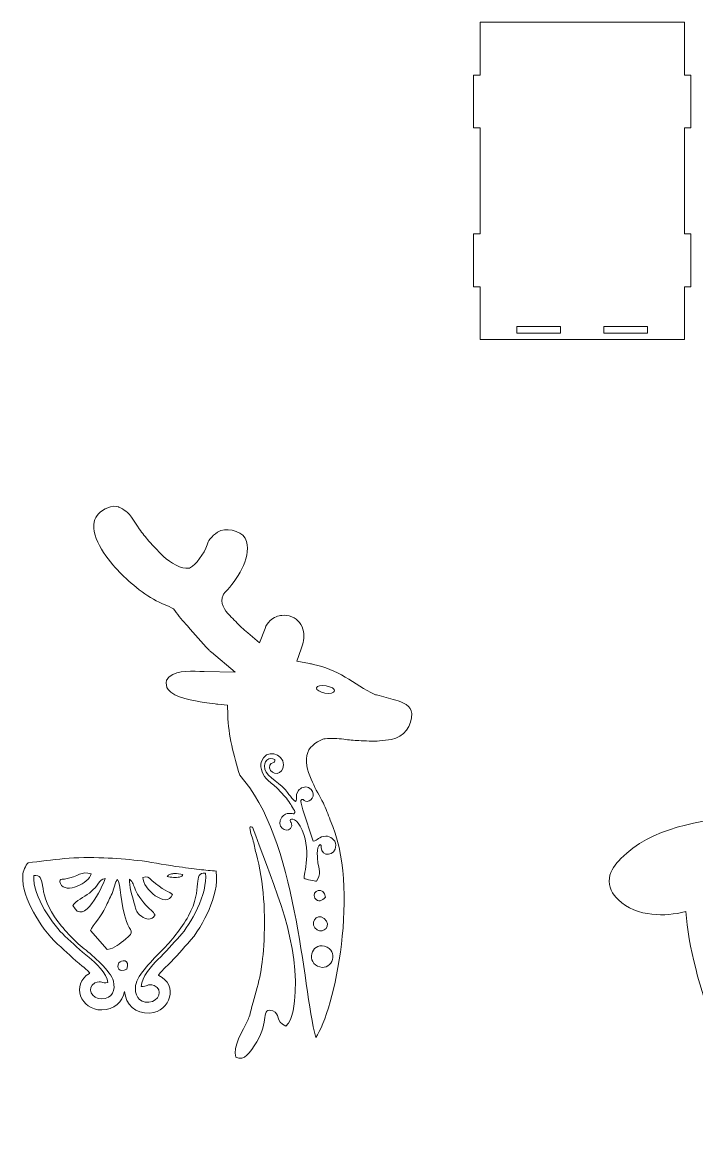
# Model space of a CAD drawing. Header units: centimetres. Extents: x -33.5 to 31.5, y -26.2 to 24.8.
# Drawn here: x -33.5 to -2.5, y -26.2 to 24.8 of the extents above; entities that cross this region are included whole.
import ezdxf

# ---------------------------------------------------------------- set-up
doc = ezdxf.new("R2010")
doc.units = ezdxf.units.CM
doc.header["$MEASUREMENT"] = 0
doc.layers.add('layer 1', color=7, linetype='Continuous')

msp = doc.modelspace()

# ---------------------------------------------------------------- linework, layer by layer
at = {"layer": 'layer 1', "color": 250, "lineweight": 9}
for points, knots in [([(-12.44376, 17.52806), (-12.44376, 17.52806), (-12.44375, 15.09473), (-12.44375, 15.09473), (-12.44375, 15.09473), (-12.44375, 15.09473), (-12.74375, 15.09473), (-12.74375, 15.09473), (-12.74375, 15.09473), (-12.74375, 15.09473), (-12.74375, 12.66139), (-12.74375, 12.66139), (-12.74375, 12.66139), (-12.74375, 12.66139), (-12.44375, 12.66139), (-12.44375, 12.66139), (-12.44375, 12.66139), (-12.44375, 12.66139), (-12.44375, 10.22806), (-12.44375, 10.22806), (-12.44375, 10.22806), (-12.44375, 10.22806), (-3.04375, 10.22808), (-3.04375, 10.22808), (-3.04375, 10.22808), (-3.04375, 10.22808), (-3.04376, 12.66141), (-3.04376, 12.66141), (-3.04376, 12.66141), (-3.04376, 12.66141), (-2.74376, 12.66141), (-2.74376, 12.66141), (-2.74376, 12.66141), (-2.74376, 12.66141), (-2.74377, 15.09475), (-2.74377, 15.09475), (-2.74377, 15.09475), (-2.74377, 15.09475), (-3.04377, 15.09474), (-3.04377, 15.09474), (-3.04377, 15.09474), (-3.04377, 15.09474), (-3.04377, 17.52808), (-3.04377, 17.52808), (-3.04377, 17.52808), (-3.04377, 17.52808), (-3.04378, 19.96141), (-3.04378, 19.96141), (-3.04378, 19.96141), (-3.04378, 19.96141), (-2.74378, 19.96141), (-2.74378, 19.96141), (-2.74378, 19.96141), (-2.74378, 19.96141), (-2.74378, 22.39475), (-2.74378, 22.39475), (-2.74378, 22.39475), (-2.74378, 22.39475), (-3.04378, 22.39474), (-3.04378, 22.39474), (-3.04378, 22.39474), (-3.04378, 22.39474), (-3.04378, 24.82808), (-3.04378, 24.82808), (-3.04378, 24.82808), (-3.04378, 24.82808), (-12.44378, 24.82806), (-12.44378, 24.82806), (-12.44378, 24.82806), (-12.44378, 24.82806), (-12.44377, 22.39473), (-12.44377, 22.39473), (-12.44377, 22.39473), (-12.44377, 22.39473), (-12.74377, 22.39473), (-12.74377, 22.39473), (-12.74377, 22.39473), (-12.74377, 22.39473), (-12.74376, 19.96139), (-12.74376, 19.96139), (-12.74376, 19.96139), (-12.74376, 19.96139), (-12.44376, 19.96139), (-12.44376, 19.96139), (-12.44376, 19.96139), (-12.44376, 19.96139), (-12.44376, 17.52806), (-12.44376, 17.52806)], [0, 0, 0, 0, 0.04347826, 0.04347826, 0.04347826, 0.04347826, 0.08695652, 0.08695652, 0.08695652, 0.08695652, 0.13043478, 0.13043478, 0.13043478, 0.13043478, 0.17391304, 0.17391304, 0.17391304, 0.17391304, 0.2173913, 0.2173913, 0.2173913, 0.2173913, 0.26086957, 0.26086957, 0.26086957, 0.26086957, 0.30434783, 0.30434783, 0.30434783, 0.30434783, 0.34782609, 0.34782609, 0.34782609, 0.34782609, 0.39130435, 0.39130435, 0.39130435, 0.39130435, 0.43478261, 0.43478261, 0.43478261, 0.43478261, 0.47826087, 0.47826087, 0.47826087, 0.47826087, 0.52173913, 0.52173913, 0.52173913, 0.52173913, 0.56521739, 0.56521739, 0.56521739, 0.56521739, 0.60869565, 0.60869565, 0.60869565, 0.60869565, 0.65217391, 0.65217391, 0.65217391, 0.65217391, 0.69565217, 0.69565217, 0.69565217, 0.69565217, 0.73913043, 0.73913043, 0.73913043, 0.73913043, 0.7826087, 0.7826087, 0.7826087, 0.7826087, 0.82608696, 0.82608696, 0.82608696, 0.82608696, 0.86956522, 0.86956522, 0.86956522, 0.86956522, 0.91304348, 0.91304348, 0.91304348, 0.91304348, 1, 1, 1, 1]), ([(-10.74374, 10.52807), (-10.74374, 10.52807), (-8.74375, 10.52807), (-8.74375, 10.52807), (-8.74375, 10.52807), (-8.74375, 10.52807), (-8.74375, 10.82807), (-8.74375, 10.82807), (-8.74375, 10.82807), (-8.74375, 10.82807), (-10.74375, 10.82807), (-10.74375, 10.82807), (-10.74375, 10.82807), (-10.74375, 10.82807), (-10.74374, 10.52807), (-10.74374, 10.52807)], [0, 0, 0, 0, 0.2, 0.2, 0.2, 0.2, 0.4, 0.4, 0.4, 0.4, 0.6, 0.6, 0.6, 0.6, 1, 1, 1, 1]), ([(-6.74375, 10.52806), (-6.74375, 10.52806), (-4.74375, 10.52808), (-4.74375, 10.52808), (-4.74375, 10.52808), (-4.74375, 10.52808), (-4.74376, 10.82808), (-4.74376, 10.82808), (-4.74376, 10.82808), (-4.74376, 10.82808), (-6.74375, 10.82807), (-6.74375, 10.82807), (-6.74375, 10.82807), (-6.74375, 10.82807), (-6.74375, 10.52806), (-6.74375, 10.52806)], [0, 0, 0, 0, 0.2, 0.2, 0.2, 0.2, 0.4, 0.4, 0.4, 0.4, 0.6, 0.6, 0.6, 0.6, 1, 1, 1, 1]), ([(6.67575, -12.25401), (6.83047, -12.12455), (6.95753, -11.96422), (7.04292, -11.76282), (7.04292, -11.76282), (7.4646, -10.7684), (7.624, -8.9927), (7.31674, -8.00095), (7.31674, -8.00095), (7.01383, -7.02327), (6.77253, -6.09184), (6.74458, -5.08666), (6.74458, -5.08666), (6.74458, -5.08666), (6.6144, -5.07478), (6.6144, -5.07478), (6.6144, -5.07478), (6.4425, -5.05892), (6.26001, -5.02668), (6.08765, -5.00301), (6.08765, -5.00301), (5.48133, -4.91987), (4.45715, -4.72697), (4.08948, -4.19787), (4.08948, -4.19787), (3.91805, -3.95118), (3.88117, -3.66173), (3.94436, -3.37206), (3.94436, -3.37206), (3.97631, -3.22567), (4.11405, -3.03629), (4.22845, -2.94241), (4.22845, -2.94241), (4.78722, -2.48381), (5.50129, -2.56876), (6.16682, -2.58381), (6.16682, -2.58381), (6.11357, -2.53887), (6.06318, -2.49673), (6.00884, -2.43619), (6.00884, -2.43619), (5.67694, -2.06636), (5.34076, -1.69807), (5.01065, -1.32188), (5.01065, -1.32188), (4.80372, -1.08603), (4.57818, -0.8324), (4.39618, -0.57635), (4.39618, -0.57635), (4.32074, -0.52876), (4.09817, -0.45411), (4.01855, -0.4208), (4.01855, -0.4208), (2.56132, 0.1886), (-0.43213, 2.97531), (0.92597, 4.50398), (0.92597, 4.50398), (1.26171, 4.88194), (1.93838, 5.15086), (2.42138, 4.94997), (2.42138, 4.94997), (2.53142, 4.9095), (2.70094, 4.79549), (2.80558, 4.73579), (2.80558, 4.73579), (3.13648, 4.5471), (3.40724, 4.00355), (3.63499, 3.69589), (3.63499, 3.69589), (3.77148, 3.5115), (3.9255, 3.34218), (4.06773, 3.16251), (4.06773, 3.16251), (4.06773, 3.16251), (4.55286, 2.65951), (4.55286, 2.65951), (4.55286, 2.65951), (4.69687, 2.51027), (5.1318, 2.17925), (5.33386, 2.17308), (5.33386, 2.17308), (5.51987, 2.29985), (5.80777, 2.78558), (5.85314, 2.98745), (5.85314, 2.98745), (5.93114, 3.33449), (6.42646, 3.75125), (6.74702, 3.87541), (6.74702, 3.87541), (6.76522, 3.88247), (6.78103, 3.8877), (6.79985, 3.89291), (6.79985, 3.89291), (7.49118, 4.08442), (8.43904, 3.73721), (8.60614, 3.01268), (8.60614, 3.01268), (8.842, 1.99003), (8.17883, 0.94131), (7.49386, 0.21916), (7.49386, 0.21916), (7.38058, 0.09974), (7.87819, -0.33409), (7.98196, -0.4435), (7.98196, -0.4435), (8.0713, -0.53773), (8.28483, -0.75331), (8.48794, -0.92438), (8.48794, -0.92438), (8.56805, -0.71264), (8.67779, -0.52939), (8.84651, -0.37274), (8.84651, -0.37274), (8.97768, -0.25092), (9.13164, -0.15641), (9.29867, -0.09235), (9.29867, -0.09235), (9.42266, -0.0448), (9.55296, -0.01434), (9.68509, -0.00135), (9.68509, -0.00135), (9.91605, 0.02135), (10.15172, -0.00947), (10.36811, -0.09377), (10.36811, -0.09377), (10.83552, -0.27588), (11.1459, -0.67551), (11.22628, -1.16875), (11.22628, -1.16875), (11.28376, -1.52148), (11.22104, -1.88057), (11.09726, -2.2191), (11.09726, -2.2191), (11.16687, -2.23254), (11.23634, -2.24702), (11.30584, -2.26301), (11.30584, -2.26301), (11.87316, -2.39364), (12.39957, -2.60955), (12.90104, -2.90536), (12.90104, -2.90536), (13.3164, -3.15035), (13.7835, -3.48219), (14.20958, -3.67282), (14.20958, -3.67282), (14.51102, -3.74584), (14.81034, -3.82856), (15.10808, -3.91526), (15.10808, -3.91526), (15.62228, -4.06497), (15.68631, -4.15166), (16.0462, -4.49082), (16.0462, -4.49082), (16.19013, -4.62646), (16.25, -4.81279), (16.21257, -5.00379), (16.21257, -5.00379), (16.23279, -5.79357), (15.67147, -6.59575), (14.84282, -6.70234), (14.84282, -6.70234), (14.84282, -6.70234), (14.29304, -6.77305), (14.29304, -6.77305), (14.29304, -6.77305), (14.01363, -6.80886), (13.56007, -6.77016), (13.26191, -6.76678), (13.26191, -6.76678), (12.77656, -6.76121), (12.29167, -6.61709), (11.77744, -6.67658), (11.77744, -6.67658), (11.62104, -6.72926), (11.4112, -6.86987), (11.37726, -7.04137), (11.37726, -7.04137), (11.32208, -7.32067), (11.48015, -7.71108), (11.59621, -7.95854), (11.59621, -7.95854), (11.7475, -8.28113), (11.91496, -8.59465), (12.09105, -8.90428), (12.09105, -8.90428), (14.31444, -13.82059), (12.7477, -20.15259), (9.10606, -26.08876), (9.10606, -26.08876), (8.50802, -26.06576), (7.90999, -26.04276), (7.31196, -26.01976), (7.31196, -26.01976), (7.77982, -23.27709), (7.51527, -22.25657), (5.01883, -22.19151), (5.01883, -22.19151), (1.83629, -22.1086), (2.50542, -23.88894), (2.61964, -26.15778), (2.61964, -26.15778), (1.92959, -26.13477), (1.23956, -26.11177), (0.54951, -26.08876), (0.54951, -26.08876), (-0.81674, -24.12297), (-2.75792, -19.21135), (-2.98303, -16.07773), (-2.98303, -16.07773), (-3.48589, -16.20167), (-4.02475, -16.25448), (-4.5375, -16.19972), (-4.5375, -16.19972), (-5.0904, -16.14068), (-5.68281, -15.93817), (-6.08395, -15.53902), (-6.08395, -15.53902), (-6.3567, -15.26764), (-6.5466, -14.9329), (-6.49508, -14.53577), (-6.49508, -14.53577), (-6.44732, -14.16766), (-6.21169, -13.8979), (-5.96619, -13.64051), (-5.96619, -13.64051), (-4.59408, -12.20198), (-2.28025, -11.87783), (-0.38851, -11.69983), (-0.38851, -11.69983), (0.75171, -11.5917), (2.34658, -11.64062), (3.4763, -11.82505), (3.4763, -11.82505), (4.04147, -11.91732), (4.60465, -12.01405), (5.1716, -12.09626), (5.1716, -12.09626), (5.47587, -12.14037), (6.25963, -12.21513), (6.67575, -12.25401)], [0, 0, 0, 0, 0.01639344, 0.01639344, 0.01639344, 0.01639344, 0.03278689, 0.03278689, 0.03278689, 0.03278689, 0.04918033, 0.04918033, 0.04918033, 0.04918033, 0.06557377, 0.06557377, 0.06557377, 0.06557377, 0.08196721, 0.08196721, 0.08196721, 0.08196721, 0.09836066, 0.09836066, 0.09836066, 0.09836066, 0.1147541, 0.1147541, 0.1147541, 0.1147541, 0.13114754, 0.13114754, 0.13114754, 0.13114754, 0.14754098, 0.14754098, 0.14754098, 0.14754098, 0.16393443, 0.16393443, 0.16393443, 0.16393443, 0.18032787, 0.18032787, 0.18032787, 0.18032787, 0.19672131, 0.19672131, 0.19672131, 0.19672131, 0.21311475, 0.21311475, 0.21311475, 0.21311475, 0.2295082, 0.2295082, 0.2295082, 0.2295082, 0.24590164, 0.24590164, 0.24590164, 0.24590164, 0.26229508, 0.26229508, 0.26229508, 0.26229508, 0.27868852, 0.27868852, 0.27868852, 0.27868852, 0.29508197, 0.29508197, 0.29508197, 0.29508197, 0.31147541, 0.31147541, 0.31147541, 0.31147541, 0.32786885, 0.32786885, 0.32786885, 0.32786885, 0.3442623, 0.3442623, 0.3442623, 0.3442623, 0.36065574, 0.36065574, 0.36065574, 0.36065574, 0.37704918, 0.37704918, 0.37704918, 0.37704918, 0.39344262, 0.39344262, 0.39344262, 0.39344262, 0.40983607, 0.40983607, 0.40983607, 0.40983607, 0.42622951, 0.42622951, 0.42622951, 0.42622951, 0.44262295, 0.44262295, 0.44262295, 0.44262295, 0.45901639, 0.45901639, 0.45901639, 0.45901639, 0.47540984, 0.47540984, 0.47540984, 0.47540984, 0.49180328, 0.49180328, 0.49180328, 0.49180328, 0.50819672, 0.50819672, 0.50819672, 0.50819672, 0.52459016, 0.52459016, 0.52459016, 0.52459016, 0.54098361, 0.54098361, 0.54098361, 0.54098361, 0.55737705, 0.55737705, 0.55737705, 0.55737705, 0.57377049, 0.57377049, 0.57377049, 0.57377049, 0.59016393, 0.59016393, 0.59016393, 0.59016393, 0.60655738, 0.60655738, 0.60655738, 0.60655738, 0.62295082, 0.62295082, 0.62295082, 0.62295082, 0.63934426, 0.63934426, 0.63934426, 0.63934426, 0.6557377, 0.6557377, 0.6557377, 0.6557377, 0.67213115, 0.67213115, 0.67213115, 0.67213115, 0.68852459, 0.68852459, 0.68852459, 0.68852459, 0.70491803, 0.70491803, 0.70491803, 0.70491803, 0.72131148, 0.72131148, 0.72131148, 0.72131148, 0.73770492, 0.73770492, 0.73770492, 0.73770492, 0.75409836, 0.75409836, 0.75409836, 0.75409836, 0.7704918, 0.7704918, 0.7704918, 0.7704918, 0.78688525, 0.78688525, 0.78688525, 0.78688525, 0.80327869, 0.80327869, 0.80327869, 0.80327869, 0.81967213, 0.81967213, 0.81967213, 0.81967213, 0.83606557, 0.83606557, 0.83606557, 0.83606557, 0.85245902, 0.85245902, 0.85245902, 0.85245902, 0.86885246, 0.86885246, 0.86885246, 0.86885246, 0.8852459, 0.8852459, 0.8852459, 0.8852459, 0.90163934, 0.90163934, 0.90163934, 0.90163934, 0.91803279, 0.91803279, 0.91803279, 0.91803279, 0.93442623, 0.93442623, 0.93442623, 0.93442623, 0.95081967, 0.95081967, 0.95081967, 0.95081967, 0.96721311, 0.96721311, 0.96721311, 0.96721311, 1, 1, 1, 1]), ([(-19.99792, -21.86178), (-19.13906, -20.67591), (-17.92873, -14.9377), (-19.33477, -11.86523), (-19.33477, -11.86523), (-19.42885, -11.60076), (-19.53347, -11.34007), (-19.64857, -11.08404), (-19.64857, -11.08404), (-19.82676, -10.76986), (-19.9965, -10.45086), (-20.1499, -10.12378), (-20.1499, -10.12378), (-20.32106, -9.75882), (-20.48722, -9.3008), (-20.40697, -8.89485), (-20.40697, -8.89485), (-20.33594, -8.53557), (-20.00749, -8.26276), (-19.67324, -8.15018), (-19.67324, -8.15018), (-19.67324, -8.15018), (-19.62297, -8.13324), (-19.62297, -8.13324), (-19.62297, -8.13324), (-19.62297, -8.13324), (-19.57028, -8.12715), (-19.57028, -8.12715), (-19.57028, -8.12715), (-19.27699, -8.09322), (-18.99151, -8.11333), (-18.69974, -8.14805), (-18.69974, -8.14805), (-18.47641, -8.17463), (-18.24707, -8.21147), (-18.02213, -8.21404), (-18.02213, -8.21404), (-17.7234, -8.21746), (-17.3504, -8.26148), (-17.06093, -8.22438), (-17.06093, -8.22438), (-16.87771, -8.20085), (-16.69449, -8.17725), (-16.51128, -8.15369), (-16.51128, -8.15369), (-15.95035, -8.08154), (-15.56721, -7.50918), (-15.58106, -6.96792), (-15.58106, -6.96792), (-15.59017, -6.61225), (-16.02121, -6.43816), (-16.32262, -6.35039), (-16.32262, -6.35039), (-16.6131, -6.26582), (-16.90481, -6.18512), (-17.19888, -6.11388), (-17.19888, -6.11388), (-17.19888, -6.11388), (-17.24383, -6.10299), (-17.24383, -6.10299), (-17.24383, -6.10299), (-17.24383, -6.10299), (-17.28605, -6.0841), (-17.28605, -6.0841), (-17.28605, -6.0841), (-17.7645, -5.87005), (-18.19468, -5.55621), (-18.64482, -5.2907), (-18.64482, -5.2907), (-19.10026, -5.02205), (-19.5814, -4.82411), (-20.09704, -4.70539), (-20.09704, -4.70539), (-20.16046, -4.69079), (-20.22419, -4.67753), (-20.28809, -4.66519), (-20.28809, -4.66519), (-20.28809, -4.66519), (-20.8691, -4.55301), (-20.8691, -4.55301), (-20.8691, -4.55301), (-20.8691, -4.55301), (-20.66589, -3.99725), (-20.66589, -3.99725), (-20.66589, -3.99725), (-20.57408, -3.74617), (-20.51742, -3.46822), (-20.56096, -3.20104), (-20.56096, -3.20104), (-20.61261, -2.88411), (-20.8034, -2.63198), (-21.10464, -2.51462), (-21.10464, -2.51462), (-21.24719, -2.45908), (-21.40332, -2.43921), (-21.55541, -2.45416), (-21.55541, -2.45416), (-21.64263, -2.46274), (-21.72881, -2.48277), (-21.81066, -2.51416), (-21.81066, -2.51416), (-21.91751, -2.55514), (-22.01641, -2.61536), (-22.10034, -2.6933), (-22.10034, -2.6933), (-22.21002, -2.79514), (-22.2779, -2.915), (-22.33047, -3.05396), (-22.33047, -3.05396), (-22.33047, -3.05396), (-22.58227, -3.7195), (-22.58227, -3.7195), (-22.58227, -3.7195), (-22.58227, -3.7195), (-23.12654, -3.2611), (-23.12654, -3.2611), (-23.12654, -3.2611), (-23.31623, -3.10133), (-23.5027, -2.9217), (-23.67355, -2.74153), (-23.67355, -2.74153), (-23.76319, -2.647), (-23.86265, -2.55951), (-23.95336, -2.46344), (-23.95336, -2.46344), (-24.18875, -2.21413), (-24.43675, -1.87587), (-24.25519, -1.51788), (-24.25519, -1.51788), (-24.23059, -1.46937), (-24.19904, -1.42467), (-24.16161, -1.38522), (-24.16161, -1.38522), (-23.61454, -0.80845), (-22.98121, 0.10896), (-23.17477, 0.94818), (-23.17477, 0.94818), (-23.27765, 1.39427), (-23.96524, 1.56405), (-24.3554, 1.45597), (-24.3554, 1.45597), (-24.35749, 1.45539), (-24.35872, 1.45499), (-24.36073, 1.45421), (-24.36073, 1.45421), (-24.51847, 1.39311), (-24.90295, 1.09514), (-24.94493, 0.9257), (-24.94493, 0.9257), (-25.02167, 0.58424), (-25.38373, 0.00191), (-25.6721, -0.19462), (-25.6721, -0.19462), (-25.6721, -0.19462), (-25.80752, -0.28691), (-25.80752, -0.28691), (-25.80752, -0.28691), (-25.80752, -0.28691), (-25.97132, -0.28191), (-25.97132, -0.28191), (-25.97132, -0.28191), (-26.33398, -0.27083), (-26.8491, 0.09871), (-27.09962, 0.35831), (-27.09962, 0.35831), (-27.26137, 0.52594), (-27.423, 0.69365), (-27.58473, 0.86129), (-27.58473, 0.86129), (-27.58473, 0.86129), (-27.60189, 0.87907), (-27.60189, 0.87907), (-27.60189, 0.87907), (-27.60189, 0.87907), (-27.61724, 0.89846), (-27.61724, 0.89846), (-27.61724, 0.89846), (-27.76292, 1.08249), (-27.91994, 1.25573), (-28.0599, 1.44479), (-28.0599, 1.44479), (-28.20123, 1.63572), (-28.54521, 2.23914), (-28.7339, 2.34675), (-28.7339, 2.34675), (-28.82429, 2.3983), (-28.95099, 2.48963), (-29.04284, 2.52589), (-29.04284, 2.52589), (-29.04284, 2.52589), (-29.05226, 2.52935), (-29.05226, 2.52935), (-29.05226, 2.52935), (-29.05226, 2.52935), (-29.06197, 2.53339), (-29.06197, 2.53339), (-29.06197, 2.53339), (-29.34029, 2.64914), (-29.80107, 2.42735), (-29.98704, 2.21801), (-29.98704, 2.21801), (-30.08206, 2.11106), (-30.14882, 1.99101), (-30.18141, 1.8513), (-30.18141, 1.8513), (-30.35904, 1.08988), (-29.51013, 0.04426), (-29.02502, -0.45806), (-29.02502, -0.45806), (-28.52584, -0.97497), (-27.74519, -1.62753), (-27.07679, -1.90705), (-27.07679, -1.90705), (-26.92661, -1.96986), (-26.76386, -2.01354), (-26.62472, -2.10131), (-26.62472, -2.10131), (-26.62472, -2.10131), (-26.54051, -2.15443), (-26.54051, -2.15443), (-26.54051, -2.15443), (-26.54051, -2.15443), (-26.48282, -2.23559), (-26.48282, -2.23559), (-26.48282, -2.23559), (-26.30716, -2.48272), (-26.1002, -2.7129), (-25.90031, -2.9407), (-25.90031, -2.9407), (-25.57264, -3.31413), (-25.23768, -3.68106), (-24.90587, -4.05079), (-24.90587, -4.05079), (-24.87315, -4.08725), (-24.83527, -4.11835), (-24.79792, -4.14987), (-24.79792, -4.14987), (-24.79792, -4.14987), (-23.70622, -5.07121), (-23.70622, -5.07121), (-23.70622, -5.07121), (-23.70622, -5.07121), (-25.13437, -5.03891), (-25.13437, -5.03891), (-25.13437, -5.03891), (-25.64169, -5.02744), (-26.32291, -4.9396), (-26.74161, -5.28323), (-26.74161, -5.28323), (-26.77517, -5.31077), (-26.83801, -5.39289), (-26.85428, -5.4366), (-26.85428, -5.4366), (-26.88578, -5.58591), (-26.87553, -5.73328), (-26.78644, -5.86149), (-26.78644, -5.86149), (-26.53155, -6.22829), (-25.54793, -6.39809), (-25.13366, -6.45492), (-25.13366, -6.45492), (-24.96593, -6.47792), (-24.79758, -6.5086), (-24.62947, -6.52411), (-24.62947, -6.52411), (-24.58532, -6.52814), (-24.54111, -6.53196), (-24.49698, -6.5362), (-24.49698, -6.5362), (-24.49698, -6.5362), (-24.05379, -6.57882), (-24.05379, -6.57882), (-24.05379, -6.57882), (-24.05379, -6.57882), (-24.04141, -7.02388), (-24.04141, -7.02388), (-24.04141, -7.02388), (-24.01477, -7.98195), (-23.77368, -8.89267), (-23.49164, -9.80303), (-23.49164, -9.80303), (-20.86074, -12.70679), (-20.61372, -19.49762), (-19.99792, -21.86178)], [0, 0, 0, 0, 0.01388889, 0.01388889, 0.01388889, 0.01388889, 0.02777778, 0.02777778, 0.02777778, 0.02777778, 0.04166667, 0.04166667, 0.04166667, 0.04166667, 0.05555556, 0.05555556, 0.05555556, 0.05555556, 0.06944444, 0.06944444, 0.06944444, 0.06944444, 0.08333333, 0.08333333, 0.08333333, 0.08333333, 0.09722222, 0.09722222, 0.09722222, 0.09722222, 0.11111111, 0.11111111, 0.11111111, 0.11111111, 0.125, 0.125, 0.125, 0.125, 0.13888889, 0.13888889, 0.13888889, 0.13888889, 0.15277778, 0.15277778, 0.15277778, 0.15277778, 0.16666667, 0.16666667, 0.16666667, 0.16666667, 0.18055556, 0.18055556, 0.18055556, 0.18055556, 0.19444444, 0.19444444, 0.19444444, 0.19444444, 0.20833333, 0.20833333, 0.20833333, 0.20833333, 0.22222222, 0.22222222, 0.22222222, 0.22222222, 0.23611111, 0.23611111, 0.23611111, 0.23611111, 0.25, 0.25, 0.25, 0.25, 0.26388889, 0.26388889, 0.26388889, 0.26388889, 0.27777778, 0.27777778, 0.27777778, 0.27777778, 0.29166667, 0.29166667, 0.29166667, 0.29166667, 0.30555556, 0.30555556, 0.30555556, 0.30555556, 0.31944444, 0.31944444, 0.31944444, 0.31944444, 0.33333333, 0.33333333, 0.33333333, 0.33333333, 0.34722222, 0.34722222, 0.34722222, 0.34722222, 0.36111111, 0.36111111, 0.36111111, 0.36111111, 0.375, 0.375, 0.375, 0.375, 0.38888889, 0.38888889, 0.38888889, 0.38888889, 0.40277778, 0.40277778, 0.40277778, 0.40277778, 0.41666667, 0.41666667, 0.41666667, 0.41666667, 0.43055556, 0.43055556, 0.43055556, 0.43055556, 0.44444444, 0.44444444, 0.44444444, 0.44444444, 0.45833333, 0.45833333, 0.45833333, 0.45833333, 0.47222222, 0.47222222, 0.47222222, 0.47222222, 0.48611111, 0.48611111, 0.48611111, 0.48611111, 0.5, 0.5, 0.5, 0.5, 0.51388889, 0.51388889, 0.51388889, 0.51388889, 0.52777778, 0.52777778, 0.52777778, 0.52777778, 0.54166667, 0.54166667, 0.54166667, 0.54166667, 0.55555556, 0.55555556, 0.55555556, 0.55555556, 0.56944444, 0.56944444, 0.56944444, 0.56944444, 0.58333333, 0.58333333, 0.58333333, 0.58333333, 0.59722222, 0.59722222, 0.59722222, 0.59722222, 0.61111111, 0.61111111, 0.61111111, 0.61111111, 0.625, 0.625, 0.625, 0.625, 0.63888889, 0.63888889, 0.63888889, 0.63888889, 0.65277778, 0.65277778, 0.65277778, 0.65277778, 0.66666667, 0.66666667, 0.66666667, 0.66666667, 0.68055556, 0.68055556, 0.68055556, 0.68055556, 0.69444444, 0.69444444, 0.69444444, 0.69444444, 0.70833333, 0.70833333, 0.70833333, 0.70833333, 0.72222222, 0.72222222, 0.72222222, 0.72222222, 0.73611111, 0.73611111, 0.73611111, 0.73611111, 0.75, 0.75, 0.75, 0.75, 0.76388889, 0.76388889, 0.76388889, 0.76388889, 0.77777778, 0.77777778, 0.77777778, 0.77777778, 0.79166667, 0.79166667, 0.79166667, 0.79166667, 0.80555556, 0.80555556, 0.80555556, 0.80555556, 0.81944444, 0.81944444, 0.81944444, 0.81944444, 0.83333333, 0.83333333, 0.83333333, 0.83333333, 0.84722222, 0.84722222, 0.84722222, 0.84722222, 0.86111111, 0.86111111, 0.86111111, 0.86111111, 0.875, 0.875, 0.875, 0.875, 0.88888889, 0.88888889, 0.88888889, 0.88888889, 0.90277778, 0.90277778, 0.90277778, 0.90277778, 0.91666667, 0.91666667, 0.91666667, 0.91666667, 0.93055556, 0.93055556, 0.93055556, 0.93055556, 0.94444444, 0.94444444, 0.94444444, 0.94444444, 0.95833333, 0.95833333, 0.95833333, 0.95833333, 0.97222222, 0.97222222, 0.97222222, 0.97222222, 1, 1, 1, 1]), ([(-19.51881, -5.6926), (-19.28968, -5.73228), (-19.1168, -5.83875), (-19.13267, -5.9304), (-19.13267, -5.9304), (-19.14854, -6.02205), (-19.34716, -6.06418), (-19.57629, -6.0245), (-19.57629, -6.0245), (-19.80542, -5.98481), (-19.9783, -5.87835), (-19.96243, -5.78669), (-19.96243, -5.78669), (-19.94655, -5.69504), (-19.74794, -5.65291), (-19.51881, -5.6926)], [0, 0, 0, 0, 0.2, 0.2, 0.2, 0.2, 0.4, 0.4, 0.4, 0.4, 0.6, 0.6, 0.6, 0.6, 1, 1, 1, 1]), ([(-20.99871, -11.58674), (-21.0633, -11.58327), (-21.35907, -11.47113), (-21.55803, -11.73777), (-21.55803, -11.73777), (-21.85412, -12.13465), (-21.36384, -12.51186), (-21.1534, -12.24662), (-21.1534, -12.24662), (-21.03394, -12.09607), (-21.1505, -11.9495), (-21.15183, -11.94646), (-21.15183, -11.94646), (-21.2386, -11.74801), (-20.93406, -11.74868), (-20.71295, -12.14159), (-20.71295, -12.14159), (-20.14003, -13.15961), (-20.57025, -14.44327), (-20.52764, -14.53461), (-20.52764, -14.53461), (-20.44027, -14.61599), (-20.05152, -14.67315), (-19.96667, -14.67945), (-19.96667, -14.67945), (-19.73162, -14.39175), (-19.86365, -14.04875), (-19.89586, -13.82841), (-19.89586, -13.82841), (-19.9089, -13.73919), (-19.9982, -13.0791), (-19.79214, -12.99566), (-19.79214, -12.99566), (-19.71045, -13.06886), (-19.7544, -13.00206), (-19.75099, -13.12285), (-19.75099, -13.12285), (-19.73839, -13.56797), (-19.07512, -13.55953), (-19.08066, -13.01988), (-19.08066, -13.01988), (-19.08344, -12.74765), (-19.33663, -12.60341), (-19.53914, -12.60559), (-19.53914, -12.60559), (-19.84106, -12.60883), (-19.92742, -12.82194), (-20.10863, -12.83026), (-20.10863, -12.83026), (-20.10863, -12.83026), (-20.59165, -11.39149), (-20.59165, -11.39149), (-20.59165, -11.39149), (-20.61805, -11.30882), (-20.63672, -11.22798), (-20.65431, -11.14799), (-20.65431, -11.14799), (-20.67103, -11.07204), (-20.73664, -10.94931), (-20.64042, -10.92438), (-20.64042, -10.92438), (-20.5302, -10.89812), (-20.53075, -11.01832), (-20.3851, -11.01003), (-20.3851, -11.01003), (-20.13574, -10.99579), (-19.95071, -10.56902), (-20.32748, -10.3732), (-20.32748, -10.3732), (-20.47856, -10.29467), (-20.7026, -10.37747), (-20.79356, -10.51304), (-20.79356, -10.51304), (-20.97974, -10.79057), (-20.80724, -10.86939), (-20.92928, -11.00998), (-20.92928, -11.00998), (-21.04084, -10.96496), (-21.29353, -10.59511), (-21.39096, -10.4825), (-21.39096, -10.4825), (-21.76038, -10.05551), (-22.39131, -9.80236), (-22.35591, -9.36706), (-22.35591, -9.36706), (-22.34756, -9.26429), (-22.2911, -9.10153), (-22.16144, -9.04503), (-22.16144, -9.04503), (-22.14144, -9.03632), (-21.78448, -9.00883), (-21.87446, -9.15996), (-21.87446, -9.15996), (-21.91343, -9.22541), (-21.87086, -9.16967), (-21.91043, -9.20135), (-21.91043, -9.20135), (-21.96353, -9.24388), (-22.1473, -9.25858), (-22.11762, -9.45934), (-22.11762, -9.45934), (-22.05982, -9.85011), (-21.47514, -9.80686), (-21.48049, -9.32815), (-21.48049, -9.32815), (-21.48649, -8.79287), (-22.31524, -8.55345), (-22.50357, -9.204), (-22.50357, -9.204), (-22.58285, -9.47786), (-22.40654, -9.83946), (-22.20674, -10.03306), (-22.20674, -10.03306), (-22.06943, -10.16613), (-21.89033, -10.26308), (-21.77409, -10.39465), (-21.77409, -10.39465), (-21.77409, -10.39465), (-21.41862, -10.7787), (-21.41862, -10.7787), (-21.41862, -10.7787), (-21.21587, -11.0194), (-21.1542, -11.15023), (-21.01488, -11.36561), (-21.01488, -11.36561), (-20.95783, -11.45381), (-20.93482, -11.48841), (-20.99871, -11.58674)], [0, 0, 0, 0, 0.03030303, 0.03030303, 0.03030303, 0.03030303, 0.06060606, 0.06060606, 0.06060606, 0.06060606, 0.09090909, 0.09090909, 0.09090909, 0.09090909, 0.12121212, 0.12121212, 0.12121212, 0.12121212, 0.15151515, 0.15151515, 0.15151515, 0.15151515, 0.18181818, 0.18181818, 0.18181818, 0.18181818, 0.21212121, 0.21212121, 0.21212121, 0.21212121, 0.24242424, 0.24242424, 0.24242424, 0.24242424, 0.27272727, 0.27272727, 0.27272727, 0.27272727, 0.3030303, 0.3030303, 0.3030303, 0.3030303, 0.33333333, 0.33333333, 0.33333333, 0.33333333, 0.36363636, 0.36363636, 0.36363636, 0.36363636, 0.39393939, 0.39393939, 0.39393939, 0.39393939, 0.42424242, 0.42424242, 0.42424242, 0.42424242, 0.45454545, 0.45454545, 0.45454545, 0.45454545, 0.48484848, 0.48484848, 0.48484848, 0.48484848, 0.51515152, 0.51515152, 0.51515152, 0.51515152, 0.54545455, 0.54545455, 0.54545455, 0.54545455, 0.57575758, 0.57575758, 0.57575758, 0.57575758, 0.60606061, 0.60606061, 0.60606061, 0.60606061, 0.63636364, 0.63636364, 0.63636364, 0.63636364, 0.66666667, 0.66666667, 0.66666667, 0.66666667, 0.6969697, 0.6969697, 0.6969697, 0.6969697, 0.72727273, 0.72727273, 0.72727273, 0.72727273, 0.75757576, 0.75757576, 0.75757576, 0.75757576, 0.78787879, 0.78787879, 0.78787879, 0.78787879, 0.81818182, 0.81818182, 0.81818182, 0.81818182, 0.84848485, 0.84848485, 0.84848485, 0.84848485, 0.87878788, 0.87878788, 0.87878788, 0.87878788, 0.90909091, 0.90909091, 0.90909091, 0.90909091, 0.93939394, 0.93939394, 0.93939394, 0.93939394, 1, 1, 1, 1]), ([(-22.38884, -17.64131), (-22.29955, -16.23385), (-22.37525, -14.71494), (-22.73933, -13.39371), (-22.73933, -13.39371), (-22.79865, -13.17845), (-22.82445, -12.9694), (-22.896, -12.74897), (-22.896, -12.74897), (-23.16288, -11.92639), (-22.95754, -12.24062), (-22.90288, -12.18921), (-22.90288, -12.18921), (-22.17151, -14.33136), (-20.78433, -17.14328), (-20.94759, -19.76561), (-20.94759, -19.76561), (-20.98168, -20.31476), (-21.01389, -21.02775), (-21.37537, -21.34213), (-21.37537, -21.34213), (-21.88096, -21.11786), (-21.61864, -20.76895), (-21.96879, -20.64682), (-21.96879, -20.64682), (-22.54726, -20.44502), (-22.13435, -21.16847), (-22.70383, -22.05858), (-22.70383, -22.05858), (-23.04566, -22.59282), (-23.27286, -22.94652), (-23.67197, -22.77041), (-23.67197, -22.77041), (-23.83209, -22.29109), (-23.35988, -21.56663), (-23.11131, -21.04443), (-23.11131, -21.04443), (-23.03044, -20.87461), (-22.99441, -20.65397), (-22.92972, -20.4337), (-22.92972, -20.4337), (-22.63242, -19.42133), (-22.46139, -18.78482), (-22.38884, -17.64131)], [0, 0, 0, 0, 0.08333333, 0.08333333, 0.08333333, 0.08333333, 0.16666667, 0.16666667, 0.16666667, 0.16666667, 0.25, 0.25, 0.25, 0.25, 0.33333333, 0.33333333, 0.33333333, 0.33333333, 0.41666667, 0.41666667, 0.41666667, 0.41666667, 0.5, 0.5, 0.5, 0.5, 0.58333333, 0.58333333, 0.58333333, 0.58333333, 0.66666667, 0.66666667, 0.66666667, 0.66666667, 0.75, 0.75, 0.75, 0.75, 0.83333333, 0.83333333, 0.83333333, 0.83333333, 1, 1, 1, 1]), ([(-24.56294, -14.2169), (-24.81386, -14.19266), (-25.06477, -14.16841), (-25.36037, -14.13543), (-25.36037, -14.13543), (-25.65598, -14.10245), (-25.99626, -14.06073), (-26.44848, -13.99471), (-26.44848, -13.99471), (-26.9996, -13.91425), (-27.64974, -13.77895), (-28.18358, -13.7227), (-28.18358, -13.7227), (-28.67295, -13.6711), (-29.20178, -13.61993), (-29.74232, -13.60395), (-29.74232, -13.60395), (-30.33089, -13.58654), (-30.98584, -13.58173), (-31.55485, -13.64011), (-31.55485, -13.64011), (-32.12386, -13.69849), (-32.68115, -13.75439), (-33.22613, -13.83824), (-33.22613, -13.83824), (-33.33098, -13.92617), (-33.46464, -14.25165), (-33.47102, -14.39833), (-33.47102, -14.39833), (-33.49627, -14.97857), (-33.25526, -15.59463), (-32.9827, -16.0971), (-32.9827, -16.0971), (-32.70969, -16.6004), (-32.29361, -17.1922), (-31.86518, -17.57634), (-31.86518, -17.57634), (-31.48829, -17.91426), (-31.13179, -18.26534), (-30.73248, -18.5788), (-30.73248, -18.5788), (-30.6542, -18.64025), (-30.51595, -18.76485), (-30.38436, -18.90368), (-30.38436, -18.90368), (-30.39138, -18.90742), (-30.39846, -18.91139), (-30.40573, -18.9157), (-30.40573, -18.9157), (-31.26877, -19.42586), (-30.80159, -20.60847), (-29.83787, -20.59761), (-29.83787, -20.59761), (-29.26186, -20.59113), (-28.88663, -20.22662), (-28.7911, -19.7502), (-28.7911, -19.7502), (-28.73704, -20.33903), (-28.2949, -20.79542), (-27.62503, -20.7417), (-27.62503, -20.7417), (-26.66434, -20.66468), (-26.30689, -19.44443), (-27.21281, -19.01502), (-27.21281, -19.01502), (-27.22045, -19.0114), (-27.22785, -19.00808), (-27.23519, -19.005), (-27.23519, -19.005), (-27.1168, -18.85476), (-26.99047, -18.71807), (-26.91812, -18.64976), (-26.91812, -18.64976), (-26.54905, -18.3012), (-26.22603, -17.91911), (-25.88151, -17.54825), (-25.88151, -17.54825), (-25.48986, -17.12667), (-25.12944, -16.4994), (-24.90341, -15.9733), (-24.90341, -15.9733), (-24.67779, -15.44808), (-24.49393, -14.81265), (-24.57194, -14.23714)], [0, 0, 0, 0, 0.04545455, 0.04545455, 0.04545455, 0.04545455, 0.09090909, 0.09090909, 0.09090909, 0.09090909, 0.13636364, 0.13636364, 0.13636364, 0.13636364, 0.18181818, 0.18181818, 0.18181818, 0.18181818, 0.22727273, 0.22727273, 0.22727273, 0.22727273, 0.27272727, 0.27272727, 0.27272727, 0.27272727, 0.31818182, 0.31818182, 0.31818182, 0.31818182, 0.36363636, 0.36363636, 0.36363636, 0.36363636, 0.40909091, 0.40909091, 0.40909091, 0.40909091, 0.45454545, 0.45454545, 0.45454545, 0.45454545, 0.5, 0.5, 0.5, 0.5, 0.54545455, 0.54545455, 0.54545455, 0.54545455, 0.59090909, 0.59090909, 0.59090909, 0.59090909, 0.63636364, 0.63636364, 0.63636364, 0.63636364, 0.68181818, 0.68181818, 0.68181818, 0.68181818, 0.72727273, 0.72727273, 0.72727273, 0.72727273, 0.77272727, 0.77272727, 0.77272727, 0.77272727, 0.81818182, 0.81818182, 0.81818182, 0.81818182, 0.86363636, 0.86363636, 0.86363636, 0.86363636, 0.90909091, 0.90909091, 0.90909091, 0.90909091, 1, 1, 1, 1]), ([(-31.49406, -14.57061), (-30.92462, -14.48282), (-30.76495, -14.17179), (-30.32156, -14.34565), (-30.32156, -14.34565), (-30.41745, -14.75172), (-31.47772, -15.30124), (-31.74158, -14.786), (-31.74158, -14.786), (-31.85663, -14.56133), (-31.63362, -14.59214), (-31.49406, -14.57061)], [0, 0, 0, 0, 0.25, 0.25, 0.25, 0.25, 0.5, 0.5, 0.5, 0.5, 1, 1, 1, 1]), ([(-29.55106, -19.34354), (-29.8364, -19.38989), (-29.82673, -19.22801), (-30.14927, -19.34956), (-30.14927, -19.34956), (-30.5603, -19.59254), (-30.30011, -20.09879), (-29.84355, -20.09364), (-29.84355, -20.09364), (-29.34591, -20.08804), (-29.20026, -19.66422), (-29.30094, -19.27735), (-29.30094, -19.27735), (-29.42721, -18.79222), (-30.23666, -18.11961), (-30.63867, -17.79014), (-30.63867, -17.79014), (-31.13323, -17.38482), (-31.61707, -16.88911), (-32.01001, -16.312), (-32.01001, -16.312), (-32.8344, -15.10126), (-32.33705, -14.33822), (-32.9675, -14.42025), (-32.9675, -14.42025), (-33.00942, -15.3834), (-32.06051, -16.72427), (-31.52872, -17.20108), (-31.52872, -17.20108), (-31.17123, -17.52161), (-30.82845, -17.86275), (-30.42127, -18.18237), (-30.42127, -18.18237), (-30.14111, -18.40233), (-29.59478, -18.92783), (-29.55106, -19.34354)], [0, 0, 0, 0, 0.1, 0.1, 0.1, 0.1, 0.2, 0.2, 0.2, 0.2, 0.3, 0.3, 0.3, 0.3, 0.4, 0.4, 0.4, 0.4, 0.5, 0.5, 0.5, 0.5, 0.6, 0.6, 0.6, 0.6, 0.7, 0.7, 0.7, 0.7, 0.8, 0.8, 0.8, 0.8, 1, 1, 1, 1]), ([(-30.40366, -15.22052), (-29.90519, -14.82502), (-30.01447, -14.62912), (-29.67606, -14.55648), (-29.67606, -14.55648), (-29.82673, -14.94517), (-30.66477, -16.81775), (-31.16042, -15.79378), (-31.16042, -15.79378), (-31.06195, -15.57977), (-30.64382, -15.41106), (-30.40366, -15.22052)], [0, 0, 0, 0, 0.25, 0.25, 0.25, 0.25, 0.5, 0.5, 0.5, 0.5, 1, 1, 1, 1]), ([(-29.10638, -14.60227), (-28.96466, -14.76343), (-28.98353, -15.71225), (-28.70547, -16.53339), (-28.70547, -16.53339), (-28.54136, -17.01795), (-28.26461, -16.96033), (-28.74837, -17.34883), (-28.74837, -17.34883), (-29.00812, -17.55742), (-29.22836, -17.76758), (-29.58309, -17.81121), (-29.58309, -17.81121), (-29.58309, -17.81121), (-30.3484, -16.94419), (-30.3484, -16.94419), (-30.3484, -16.94419), (-30.26828, -16.70692), (-29.83098, -16.26338), (-29.66315, -15.87461), (-29.66315, -15.87461), (-29.55927, -15.63394), (-29.46242, -15.46348), (-29.36552, -15.24295), (-29.36552, -15.24295), (-29.36552, -15.24295), (-29.18664, -14.71112), (-29.18664, -14.71112), (-29.18664, -14.71112), (-29.11701, -14.5755), (-29.1529, -14.64569), (-29.10638, -14.60227)], [0, 0, 0, 0, 0.11111111, 0.11111111, 0.11111111, 0.11111111, 0.22222222, 0.22222222, 0.22222222, 0.22222222, 0.33333333, 0.33333333, 0.33333333, 0.33333333, 0.44444444, 0.44444444, 0.44444444, 0.44444444, 0.55555556, 0.55555556, 0.55555556, 0.55555556, 0.66666667, 0.66666667, 0.66666667, 0.66666667, 0.77777778, 0.77777778, 0.77777778, 0.77777778, 1, 1, 1, 1]), ([(-28.5614, -14.58734), (-28.35463, -14.74673), (-28.41332, -14.82772), (-28.27879, -15.09731), (-28.27879, -15.09731), (-27.79413, -16.06874), (-27.11509, -16.14108), (-27.52524, -16.37573), (-27.52524, -16.37573), (-27.727, -16.49122), (-28.00084, -16.33934), (-28.14126, -16.17733), (-28.14126, -16.17733), (-28.29158, -16.00384), (-28.27402, -15.94302), (-28.34568, -15.69366), (-28.34568, -15.69366), (-28.42035, -15.43398), (-28.59358, -14.85079), (-28.5614, -14.58734)], [0, 0, 0, 0, 0.16666667, 0.16666667, 0.16666667, 0.16666667, 0.33333333, 0.33333333, 0.33333333, 0.33333333, 0.5, 0.5, 0.5, 0.5, 0.66666667, 0.66666667, 0.66666667, 0.66666667, 1, 1, 1, 1]), ([(-28.02495, -19.51898), (-27.73658, -19.53912), (-27.76095, -19.37881), (-27.42868, -19.47046), (-27.42868, -19.47046), (-26.99722, -19.67497), (-27.21019, -20.20282), (-27.6653, -20.23932), (-27.6653, -20.23932), (-28.1614, -20.2791), (-28.34505, -19.87031), (-28.28006, -19.47586), (-28.28006, -19.47586), (-28.19855, -18.98122), (-27.45371, -18.23766), (-27.08344, -17.87294), (-27.08344, -17.87294), (-26.62786, -17.42422), (-26.19121, -16.88647), (-25.8525, -16.27599), (-25.8525, -16.27599), (-25.14187, -14.99514), (-25.70669, -14.28059), (-25.07136, -14.30483), (-25.07136, -14.30483), (-24.94188, -15.26018), (-25.76463, -16.68191), (-26.25076, -17.20523), (-26.25076, -17.20523), (-26.57755, -17.557), (-26.88782, -17.92794), (-27.26418, -18.28334), (-27.26418, -18.28334), (-27.52311, -18.52791), (-28.0193, -19.10102), (-28.02495, -19.51898)], [0, 0, 0, 0, 0.1, 0.1, 0.1, 0.1, 0.2, 0.2, 0.2, 0.2, 0.3, 0.3, 0.3, 0.3, 0.4, 0.4, 0.4, 0.4, 0.5, 0.5, 0.5, 0.5, 0.6, 0.6, 0.6, 0.6, 0.7, 0.7, 0.7, 0.7, 0.8, 0.8, 0.8, 0.8, 1, 1, 1, 1]), ([(-26.58674, -15.28208), (-26.84427, -15.98506), (-27.98618, -15.00064), (-27.9459, -14.50723), (-27.9459, -14.50723), (-27.72348, -14.44559), (-27.7017, -14.47722), (-27.53184, -14.63843), (-27.53184, -14.63843), (-27.05587, -15.0901), (-26.69335, -15.16243), (-26.58674, -15.28208)], [0, 0, 0, 0, 0.25, 0.25, 0.25, 0.25, 0.5, 0.5, 0.5, 0.5, 1, 1, 1, 1]), ([(-26.10467, -14.36976), (-26.17787, -14.4178), (-26.04868, -14.4171), (-26.26495, -14.48473), (-26.26495, -14.48473), (-26.42254, -14.53402), (-26.65888, -14.50367), (-26.82751, -14.45792), (-26.82751, -14.45792), (-26.73225, -14.37405), (-26.86202, -14.41016), (-26.63371, -14.34584), (-26.63371, -14.34584), (-26.56779, -14.32727), (-26.56621, -14.33222), (-26.48264, -14.32774), (-26.48264, -14.32774), (-26.37178, -14.32186), (-26.23859, -14.34227), (-26.10467, -14.36976)], [0, 0, 0, 0, 0.16666667, 0.16666667, 0.16666667, 0.16666667, 0.33333333, 0.33333333, 0.33333333, 0.33333333, 0.5, 0.5, 0.5, 0.5, 0.66666667, 0.66666667, 0.66666667, 0.66666667, 1, 1, 1, 1]), ([(-19.55225, -15.40962), (-19.70591, -15.583), (-19.86944, -15.66245), (-20.03843, -15.4623), (-20.03843, -15.4623), (-20.22996, -15.09054), (-19.59626, -14.90903), (-19.55225, -15.40962)], [0, 0, 0, 0, 0.33333333, 0.33333333, 0.33333333, 0.33333333, 1, 1, 1, 1]), ([(-19.6099, -16.39216), (-19.23312, -16.71319), (-19.6395, -17.1074), (-19.93789, -16.91918), (-19.93789, -16.91918), (-20.31395, -16.68194), (-19.97076, -16.08466), (-19.6099, -16.39216)], [0, 0, 0, 0, 0.33333333, 0.33333333, 0.33333333, 0.33333333, 1, 1, 1, 1]), ([(-19.59237, -17.67124), (-18.9003, -17.86725), (-19.23599, -18.77699), (-19.80532, -18.62345), (-19.80532, -18.62345), (-20.45333, -18.44871), (-20.22183, -17.493), (-19.59237, -17.67124)], [0, 0, 0, 0, 0.33333333, 0.33333333, 0.33333333, 0.33333333, 1, 1, 1, 1]), ([(-28.68378, -18.72311), (-29.03247, -18.90753), (-29.19, -18.64485), (-29.04834, -18.43716), (-29.04834, -18.43716), (-28.94822, -18.29035), (-28.52034, -18.24811), (-28.68378, -18.72311)], [0, 0, 0, 0, 0.33333333, 0.33333333, 0.33333333, 0.33333333, 1, 1, 1, 1])]:
    msp.add_open_spline(points, degree=3, knots=knots, dxfattribs=at)

doc.saveas('drawing.dxf')
